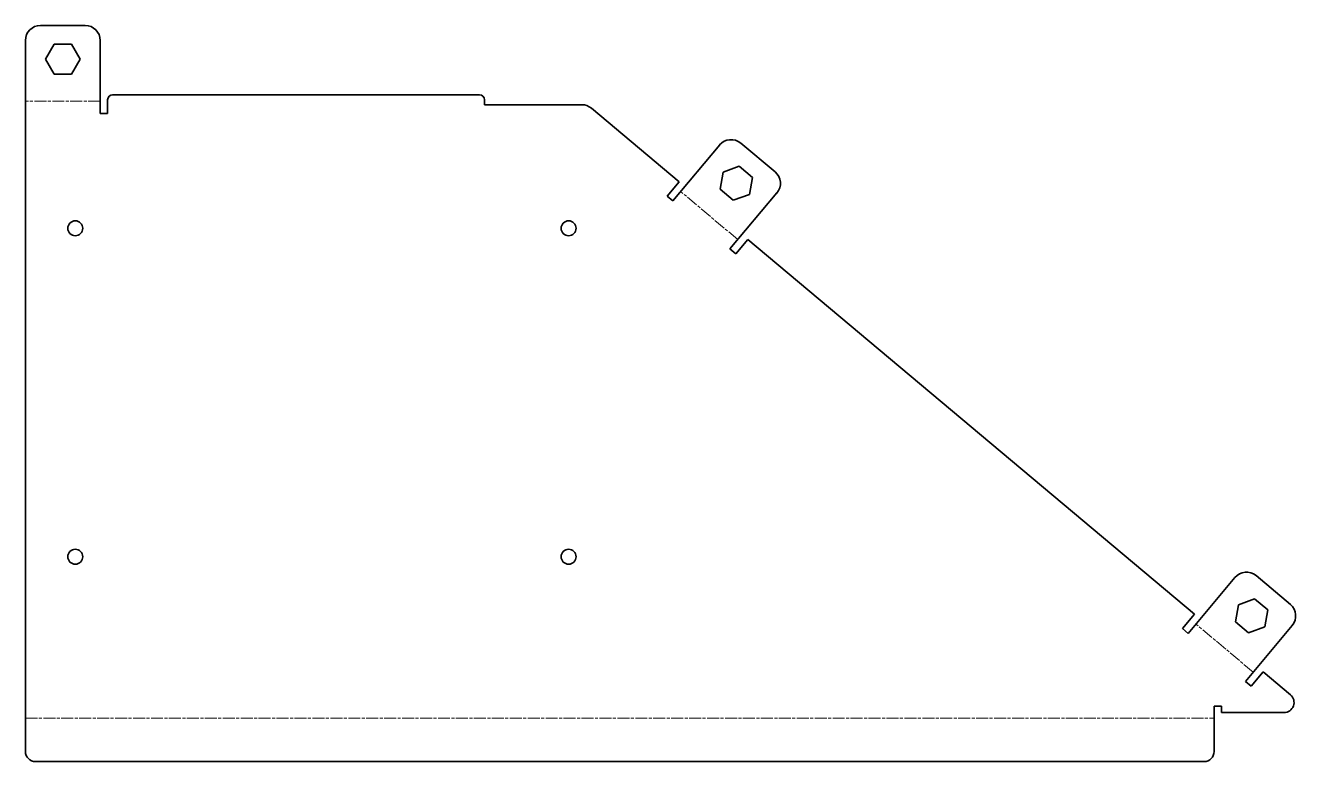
# Model space of a CAD drawing. Header units: inches. Extents: x 0 to 255, y 0 to 148.
import ezdxf

# ---------------------------------------------------------------- set-up
doc = ezdxf.new("R2010")
doc.units = ezdxf.units.IN
doc.header["$MEASUREMENT"] = 0
doc.linetypes.add('Chain', pattern=[13.68, 9.12, -1.14, 2.28, -1.14])
doc.layers.add('SIMUMAK Bend Centerline (ISO)', color=7, linetype='Chain', lineweight=9)
doc.layers.add('SIMUMAK Visible (ISO)', color=7, linetype='Continuous', lineweight=35)

# ---------------------------------------------------------------- blocks, each defined once
blk = doc.blocks.new('AMB-04-TARAB01_Sheet_AMB-04-TARAB01 (desplegada)')
at = {"layer": 'SIMUMAK Bend Centerline (ISO)', "ltscale": 0.263158}
for p, q in [((-112.46, 58.65), (-127.46, 58.65)), ((15.51, 30.88), (4.02, 40.53)), ((118.92, -55.89), (107.43, -46.25)), ((-127.46, -65.15), (111.08, -65.15))]:
    blk.add_line(p, q, dxfattribs=at)
at = {"layer": 'SIMUMAK Visible (ISO)'}
for p, q in [((-115.46, 73.84), (-124.46, 73.84)), ((-127.46, 70.84), (-127.46, -71.84)), ((-123.43, 67.09), (-121.7, 70.09)), ((-121.7, 70.09), (-118.23, 70.09)), ((-118.23, 70.09), (-116.5, 67.09)), ((-112.46, 56.2), (-112.46, 70.84)), ((-121.7, 64.09), (-123.43, 67.09)), ((-116.5, 67.09), (-118.23, 64.09)), ((-118.23, 64.09), (-121.7, 64.09)), ((-110.96, 58.95), (-110.96, 56.2)), ((-36.35, 59.95), (-109.96, 59.95)), ((-35.35, 57.95), (-35.35, 58.95)), ((-110.96, 56.2), (-112.46, 56.2)), ((-15.81, 57.95), (-35.35, 57.95)), ((-13.89, 57.25), (3.7, 42.49)), ((11.86, 49.87), (2.44, 38.65)), ((22.98, 44.45), (16.08, 50.24)), ((11.93, 40.99), (12.54, 44.4)), ((12.54, 44.4), (15.79, 45.59)), ((15.79, 45.59), (18.45, 43.36)), ((1.29, 39.62), (3.7, 42.49)), ((14.59, 38.76), (11.93, 40.99)), ((18.45, 43.36), (17.84, 39.95)), ((2.44, 38.65), (1.29, 39.62)), ((13.93, 29.01), (23.35, 40.23)), ((17.84, 39.95), (14.59, 38.76)), ((17.49, 30.92), (15.08, 28.05)), ((17.49, 30.92), (107.12, -44.29)), ((15.08, 28.05), (13.93, 29.01)), ((115.27, -36.91), (105.86, -48.13)), ((126.39, -42.32), (119.5, -36.54)), ((115.35, -45.79), (115.95, -42.37)), ((115.95, -42.37), (119.21, -41.19)), ((119.21, -41.19), (121.86, -43.42)), ((104.71, -47.16), (107.12, -44.29)), ((118, -48.01), (115.35, -45.79)), ((121.86, -43.42), (121.26, -46.83)), ((105.86, -48.13), (104.71, -47.16)), ((117.35, -57.77), (126.76, -46.55)), ((121.26, -46.83), (118, -48.01)), ((120.91, -55.86), (118.5, -58.73)), ((120.91, -55.86), (126.4, -60.47)), ((118.5, -58.73), (117.35, -57.77)), ((111.08, -62.7), (112.58, -62.7)), ((111.08, -62.7), (111.08, -71.84)), ((112.58, -62.7), (112.58, -64)), ((112.58, -64), (125.12, -64)), ((109.08, -73.84), (-125.46, -73.84))]:
    blk.add_line(p, q, dxfattribs=at)
for centre in [(-117.46, 33.15), (-18.46, 33.15), (-117.46, -32.75), (-18.46, -32.75)]:
    blk.add_circle(centre, 1.5, dxfattribs=at)
at = {"layer": 'SIMUMAK Visible (ISO)', "extrusion": (0, 0, -1)}
for centre, radius, start, end in [((124.46, 70.84), 3, 0, 90), ((115.46, 70.84), 3, 90, 180), ((109.96, 58.95), 1, 0, 90), ((36.35, 58.95), 1, 90, 180), ((15.81, 54.95), 3, 90, 130), ((-14.15, 47.94), 3, 40, 130), ((-21.05, 42.15), 3, 130, 220), ((-117.57, -38.84), 3, 40, 130), ((-124.46, -44.62), 3, 130, 220), ((125.46, -71.84), 2, 270, 0), ((-109.08, -71.84), 2, 180, 270)]:
    blk.add_arc(centre, radius, start, end, dxfattribs=at)
at = {"layer": 'SIMUMAK Visible (ISO)'}
blk.add_arc((125.12, -62), 2, 270, 50, dxfattribs=at)

msp = doc.modelspace()

# ---------------------------------------------------------------- block references
msp.add_blockref('AMB-04-TARAB01_Sheet_AMB-04-TARAB01 (desplegada)', (127.46, 73.84))

doc.saveas('drawing.dxf')
